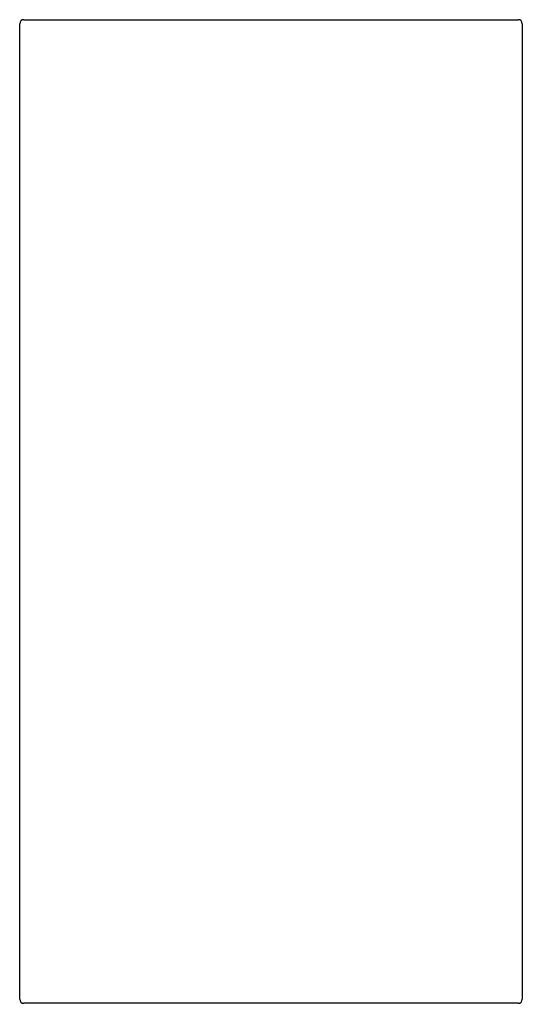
# Model space of a CAD drawing. Header units: millimetres. Extents: x -242 to 0, y -236 to 236.
import ezdxf

# ---------------------------------------------------------------- set-up
doc = ezdxf.new("R2010")
doc.units = ezdxf.units.MM
doc.layers.add('Sketch003', color=7, linetype='CONTINUOUS')

msp = doc.modelspace()

# ---------------------------------------------------------------- linework, layer by layer
at = {"layer": 'Sketch003'}
for p, q in [((-241.5, -234.5), (-241.5, 234.5)), ((-239.5, 236.5), (-2, 236.5)), ((0, 234.5), (0, -234.5)), ((-2, -236.5), (-239.5, -236.5))]:
    msp.add_line(p, q, dxfattribs=at)
for centre, start, end in [((-239.5, 234.5), 90, 180), ((-2, 234.5), 0, 90), ((-239.5, -234.5), -180, -90), ((-2, -234.5), -90, 0)]:
    msp.add_arc(centre, 2, start, end, dxfattribs=at)

doc.saveas('drawing.dxf')
